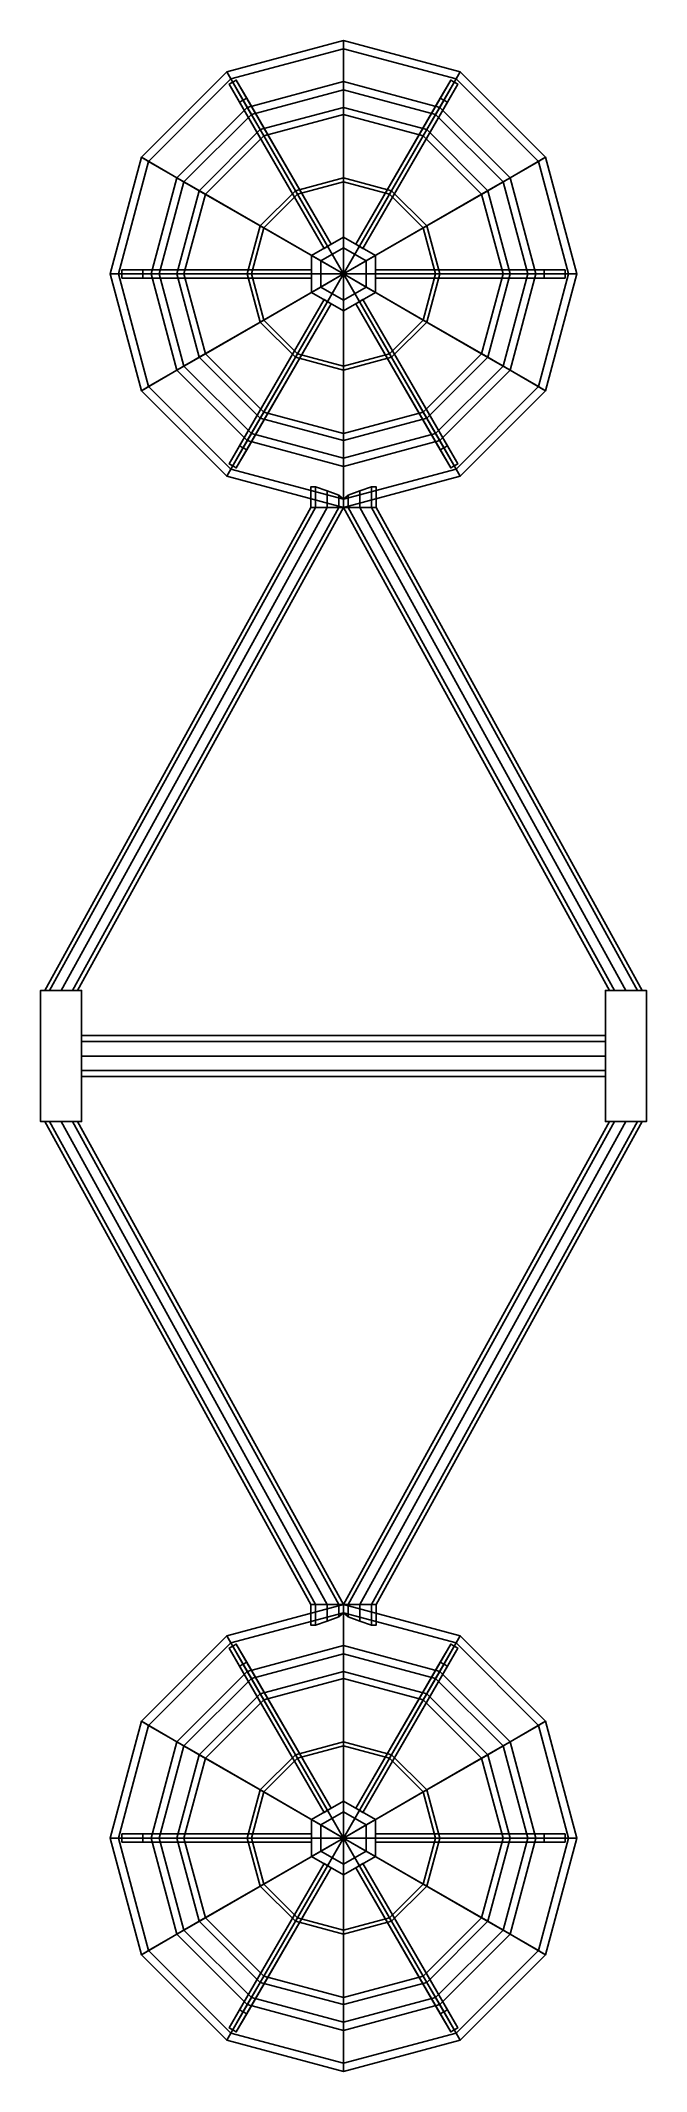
# Model space of a CAD drawing. Extents: x -0.74 to 0.74, y -2.48 to 2.48.
import ezdxf

# ---------------------------------------------------------------- set-up
doc = ezdxf.new("R2010")
doc.units = 0
doc.layers.add('BALANCER', color=5, linetype='CONTINUOUS')

msp = doc.modelspace()

# ---------------------------------------------------------------- linework, layer by layer
at = {"layer": 'BALANCER'}
for points in [[(0, 2.38, -0.16), (-0.235, 2.317, -0.16), (-0.285, 2.4036, 0.49), (0, 2.48, 0.49)], [(0, 2.48, 0.49), (-0.285, 2.4036, 0.49), (-0.275, 2.3863, 0.49), (0, 2.46, 0.49)], [(0.235, 2.317, -0.16), (0, 2.38, -0.16), (0, 2.48, 0.49), (0.285, 2.4036, 0.49)], [(0.285, 2.4036, 0.49), (0, 2.48, 0.49), (0, 2.46, 0.49), (0.275, 2.3863, 0.49)], [(0, 2.46, 0.49), (-0.275, 2.3863, 0.49), (-0.225, 2.2997, -0.16), (0, 2.36, -0.16)], [(0.275, 2.3863, 0.49), (0, 2.46, 0.49), (0, 2.36, -0.16), (0.225, 2.2997, -0.16)], [(-0.235, 2.317, -0.16), (-0.407, 2.145, -0.16), (-0.4936, 2.195, 0.49), (-0.285, 2.4036, 0.49)], [(-0.285, 2.4036, 0.49), (-0.4936, 2.195, 0.49), (-0.4763, 2.185, 0.49), (-0.275, 2.3863, 0.49)], [(-0.275, 2.3863, 0.49), (-0.4763, 2.185, 0.49), (-0.3897, 2.135, -0.16), (-0.225, 2.2997, -0.16)], [(-0.2792, 2.3737, 0.45), (-0.0476, 1.9725, 0.45), (-0.0303, 1.9825, 0.45), (-0.2619, 2.3837, 0.45)], [(-0.0303, 1.9825, 0.45), (-0.0303, 1.9825, 0.12), (-0.2365, 2.3397, 0.12), (-0.2619, 2.3837, 0.45)], [(0.2365, 2.3397, 0.12), (0.0303, 1.9825, 0.12), (0.0303, 1.9825, 0.45), (0.2619, 2.3837, 0.45)], [(0.2619, 2.3837, 0.45), (0.0303, 1.9825, 0.45), (0.0476, 1.9725, 0.45), (0.2792, 2.3737, 0.45)], [(0.4763, 2.185, 0.49), (0.275, 2.3863, 0.49), (0.225, 2.2997, -0.16), (0.3897, 2.135, -0.16)], [(0.407, 2.145, -0.16), (0.235, 2.317, -0.16), (0.285, 2.4036, 0.49), (0.4936, 2.195, 0.49)], [(0.4936, 2.195, 0.49), (0.285, 2.4036, 0.49), (0.275, 2.3863, 0.49), (0.4763, 2.185, 0.49)], [(-0.2539, 2.3297, 0.12), (-0.0476, 1.9725, 0.12), (-0.0476, 1.9725, 0.45), (-0.2792, 2.3737, 0.45)], [(-0.2365, 2.3397, 0.12), (-0.0303, 1.9825, 0.12), (-0.0476, 1.9725, 0.12), (-0.2539, 2.3297, 0.12)], [(-0.2035, 2.2625, -0.34), (-0.235, 2.317, -0.16), (0, 2.38, -0.16), (0, 2.317, -0.34)], [(0, 2.2997, -0.34), (0, 2.36, -0.16), (-0.225, 2.2997, -0.16), (-0.1949, 2.2475, -0.34)], [(0, 2.317, -0.34), (0, 2.38, -0.16), (0.235, 2.317, -0.16), (0.2035, 2.2625, -0.34)], [(0.1949, 2.2475, -0.34), (0.225, 2.2997, -0.16), (0, 2.36, -0.16), (0, 2.2997, -0.34)], [(0.2539, 2.3297, 0.12), (0.0476, 1.9725, 0.12), (0.0303, 1.9825, 0.12), (0.2365, 2.3397, 0.12)], [(0.0476, 1.9725, 0.45), (0.0476, 1.9725, 0.12), (0.2539, 2.3297, 0.12), (0.2792, 2.3737, 0.45)], [(-0.3525, 2.1135, -0.34), (-0.407, 2.145, -0.16), (-0.235, 2.317, -0.16), (-0.2035, 2.2625, -0.34)], [(-0.1949, 2.2475, -0.34), (-0.225, 2.2997, -0.16), (-0.3897, 2.135, -0.16), (-0.3375, 2.1049, -0.34)], [(-0.1175, 2.1135, -0.47), (-0.2035, 2.2625, -0.34), (0, 2.317, -0.34), (0, 2.145, -0.47)], [(0, 2.135, -0.47), (0, 2.2997, -0.34), (-0.1949, 2.2475, -0.34), (-0.1125, 2.1049, -0.47)], [(0, 2.145, -0.47), (0, 2.317, -0.34), (0.2035, 2.2625, -0.34), (0.1175, 2.1135, -0.47)], [(0.1125, 2.1049, -0.47), (0.1949, 2.2475, -0.34), (0, 2.2997, -0.34), (0, 2.135, -0.47)], [(0.3375, 2.1049, -0.34), (0.3897, 2.135, -0.16), (0.225, 2.2997, -0.16), (0.1949, 2.2475, -0.34)], [(0.2035, 2.2625, -0.34), (0.235, 2.317, -0.16), (0.407, 2.145, -0.16), (0.3525, 2.1135, -0.34)], [(-0.2035, 2.0275, -0.47), (-0.3525, 2.1135, -0.34), (-0.2035, 2.2625, -0.34), (-0.1175, 2.1135, -0.47)], [(-0.1125, 2.1049, -0.47), (-0.1949, 2.2475, -0.34), (-0.3375, 2.1049, -0.34), (-0.1949, 2.0225, -0.47)], [(0.1949, 2.0225, -0.47), (0.3375, 2.1049, -0.34), (0.1949, 2.2475, -0.34), (0.1125, 2.1049, -0.47)], [(0.1175, 2.1135, -0.47), (0.2035, 2.2625, -0.34), (0.3525, 2.1135, -0.34), (0.2035, 2.0275, -0.47)], [(-0.407, 2.145, -0.16), (-0.47, 1.91, -0.16), (-0.57, 1.91, 0.49), (-0.4936, 2.195, 0.49)], [(-0.4936, 2.195, 0.49), (-0.57, 1.91, 0.49), (-0.55, 1.91, 0.49), (-0.4763, 2.185, 0.49)], [(-0.4763, 2.185, 0.49), (-0.55, 1.91, 0.49), (-0.45, 1.91, -0.16), (-0.3897, 2.135, -0.16)], [(0.55, 1.91, 0.49), (0.4763, 2.185, 0.49), (0.3897, 2.135, -0.16), (0.45, 1.91, -0.16)], [(0.47, 1.91, -0.16), (0.407, 2.145, -0.16), (0.4936, 2.195, 0.49), (0.57, 1.91, 0.49)], [(0.57, 1.91, 0.49), (0.4936, 2.195, 0.49), (0.4763, 2.185, 0.49), (0.55, 1.91, 0.49)], [(-0.407, 1.91, -0.34), (-0.47, 1.91, -0.16), (-0.407, 2.145, -0.16), (-0.3525, 2.1135, -0.34)], [(-0.3375, 2.1049, -0.34), (-0.3897, 2.135, -0.16), (-0.45, 1.91, -0.16), (-0.3897, 1.91, -0.34)], [(0, 1.91, -0.51), (-0.1175, 2.1135, -0.47), (0, 2.145, -0.47), (0, 1.91, -0.51)], [(0, 1.91, -0.49), (0, 2.135, -0.47), (-0.1125, 2.1049, -0.47), (0, 1.91, -0.49)], [(0, 1.91, -0.51), (0, 2.145, -0.47), (0.1175, 2.1135, -0.47), (0, 1.91, -0.51)], [(0, 1.91, -0.49), (0.1125, 2.1049, -0.47), (0, 2.135, -0.47), (0, 1.91, -0.49)], [(0.3897, 1.91, -0.34), (0.45, 1.91, -0.16), (0.3897, 2.135, -0.16), (0.3375, 2.1049, -0.34)], [(0.3525, 2.1135, -0.34), (0.407, 2.145, -0.16), (0.47, 1.91, -0.16), (0.407, 1.91, -0.34)], [(-0.235, 1.91, -0.47), (-0.407, 1.91, -0.34), (-0.3525, 2.1135, -0.34), (-0.2035, 2.0275, -0.47)], [(-0.1949, 2.0225, -0.47), (-0.3375, 2.1049, -0.34), (-0.3897, 1.91, -0.34), (-0.225, 1.91, -0.47)], [(0, 1.91, -0.51), (-0.2035, 2.0275, -0.47), (-0.1175, 2.1135, -0.47), (0, 1.91, -0.51)], [(0, 1.91, -0.49), (-0.1125, 2.1049, -0.47), (-0.1949, 2.0225, -0.47), (0, 1.91, -0.49)], [(0, 1.91, -0.51), (0.1175, 2.1135, -0.47), (0.2035, 2.0275, -0.47), (0, 1.91, -0.51)], [(0, 1.91, -0.49), (0.1949, 2.0225, -0.47), (0.1125, 2.1049, -0.47), (0, 1.91, -0.49)], [(0.225, 1.91, -0.47), (0.3897, 1.91, -0.34), (0.3375, 2.1049, -0.34), (0.1949, 2.0225, -0.47)], [(0.2035, 2.0275, -0.47), (0.3525, 2.1135, -0.34), (0.407, 1.91, -0.34), (0.235, 1.91, -0.47)], [(0, 1.91, -0.51), (-0.235, 1.91, -0.47), (-0.2035, 2.0275, -0.47), (0, 1.91, -0.51)], [(0, 1.91, -0.49), (-0.1949, 2.0225, -0.47), (-0.225, 1.91, -0.47), (0, 1.91, -0.49)], [(-0.0779, 1.955, 0.45), (0, 2, 0.45), (0, 2, -0.482), (-0.0779, 1.955, -0.482)], [(0, 1.9736, 0.5136), (0, 2, 0.45), (-0.0779, 1.955, 0.45), (-0.0551, 1.9418, 0.5136)], [(0, 1.91, -0.51), (0.2035, 2.0275, -0.47), (0.235, 1.91, -0.47), (0, 1.91, -0.51)], [(0, 1.91, -0.49), (0.225, 1.91, -0.47), (0.1949, 2.0225, -0.47), (0, 1.91, -0.49)], [(0, 2, 0.45), (0.0779, 1.955, 0.45), (0.0779, 1.955, -0.482), (0, 2, -0.482)], [(0.0551, 1.9418, 0.5136), (0.0779, 1.955, 0.45), (0, 2, 0.45), (0, 1.9736, 0.5136)], [(-0.0779, 1.865, 0.45), (-0.0779, 1.955, 0.45), (-0.0779, 1.955, -0.482), (-0.0779, 1.865, -0.482)], [(-0.0551, 1.9418, 0.5136), (-0.0779, 1.955, 0.45), (-0.0779, 1.865, 0.45), (-0.0551, 1.8782, 0.5136)], [(0, 1.91, 0.54), (0, 1.9736, 0.5136), (-0.0551, 1.9418, 0.5136), (0, 1.91, 0.54)], [(0, 1.91, 0.54), (-0.0551, 1.9418, 0.5136), (-0.0551, 1.8782, 0.5136), (0, 1.91, 0.54)], [(0, 1.91, 0.54), (0.0551, 1.9418, 0.5136), (0, 1.9736, 0.5136), (0, 1.91, 0.54)], [(0, 1.91, 0.54), (0.0551, 1.8782, 0.5136), (0.0551, 1.9418, 0.5136), (0, 1.91, 0.54)], [(0.0551, 1.8782, 0.5136), (0.0779, 1.865, 0.45), (0.0779, 1.955, 0.45), (0.0551, 1.9418, 0.5136)], [(0.0779, 1.955, 0.45), (0.0779, 1.865, 0.45), (0.0779, 1.865, -0.482), (0.0779, 1.955, -0.482)], [(-0.47, 1.91, -0.16), (-0.407, 1.675, -0.16), (-0.4936, 1.625, 0.49), (-0.57, 1.91, 0.49)], [(-0.57, 1.91, 0.49), (-0.4936, 1.625, 0.49), (-0.4763, 1.635, 0.49), (-0.55, 1.91, 0.49)], [(-0.55, 1.91, 0.49), (-0.4763, 1.635, 0.49), (-0.3897, 1.685, -0.16), (-0.45, 1.91, -0.16)], [(-0.0779, 1.92, 0.45), (-0.0779, 1.92, 0.12), (-0.4904, 1.92, 0.12), (-0.5412, 1.92, 0.45)], [(-0.5412, 1.9, 0.45), (-0.0779, 1.9, 0.45), (-0.0779, 1.92, 0.45), (-0.5412, 1.92, 0.45)], [(-0.4904, 1.9, 0.12), (-0.0779, 1.9, 0.12), (-0.0779, 1.9, 0.45), (-0.5412, 1.9, 0.45)], [(-0.4904, 1.92, 0.12), (-0.0779, 1.92, 0.12), (-0.0779, 1.9, 0.12), (-0.4904, 1.9, 0.12)], [(-0.3525, 1.7065, -0.34), (-0.407, 1.675, -0.16), (-0.47, 1.91, -0.16), (-0.407, 1.91, -0.34)], [(-0.3897, 1.91, -0.34), (-0.45, 1.91, -0.16), (-0.3897, 1.685, -0.16), (-0.3375, 1.7151, -0.34)], [(-0.2035, 1.7925, -0.47), (-0.3525, 1.7065, -0.34), (-0.407, 1.91, -0.34), (-0.235, 1.91, -0.47)], [(-0.225, 1.91, -0.47), (-0.3897, 1.91, -0.34), (-0.3375, 1.7151, -0.34), (-0.1949, 1.7975, -0.47)], [(0, 1.91, -0.51), (-0.2035, 1.7925, -0.47), (-0.235, 1.91, -0.47), (0, 1.91, -0.51)], [(0, 1.91, -0.49), (-0.225, 1.91, -0.47), (-0.1949, 1.7975, -0.47), (0, 1.91, -0.49)], [(0, 1.91, -0.51), (-0.1175, 1.7065, -0.47), (-0.2035, 1.7925, -0.47), (0, 1.91, -0.51)], [(0, 1.91, -0.49), (-0.1949, 1.7975, -0.47), (-0.1125, 1.7151, -0.47), (0, 1.91, -0.49)], [(0, 1.91, -0.51), (0, 1.675, -0.47), (-0.1175, 1.7065, -0.47), (0, 1.91, -0.51)], [(0, 1.91, -0.49), (-0.1125, 1.7151, -0.47), (0, 1.685, -0.47), (0, 1.91, -0.49)], [(0, 1.91, 0.54), (-0.0551, 1.8782, 0.5136), (0, 1.8464, 0.5136), (0, 1.91, 0.54)], [(0, 1.91, 0.54), (0, 1.8464, 0.5136), (0.0551, 1.8782, 0.5136), (0, 1.91, 0.54)], [(0, 1.91, -0.49), (0, 1.685, -0.47), (0.1125, 1.7151, -0.47), (0, 1.91, -0.49)], [(0, 1.91, -0.49), (0.1125, 1.7151, -0.47), (0.1949, 1.7975, -0.47), (0, 1.91, -0.49)], [(0, 1.91, -0.49), (0.1949, 1.7975, -0.47), (0.225, 1.91, -0.47), (0, 1.91, -0.49)], [(0, 1.91, -0.51), (0.235, 1.91, -0.47), (0.2035, 1.7925, -0.47), (0, 1.91, -0.51)], [(0, 1.91, -0.51), (0.2035, 1.7925, -0.47), (0.1175, 1.7065, -0.47), (0, 1.91, -0.51)], [(0, 1.91, -0.51), (0.1175, 1.7065, -0.47), (0, 1.675, -0.47), (0, 1.91, -0.51)], [(0.4904, 1.9, 0.12), (0.0779, 1.9, 0.12), (0.0779, 1.92, 0.12), (0.4904, 1.92, 0.12)], [(0.4904, 1.92, 0.12), (0.0779, 1.92, 0.12), (0.0779, 1.92, 0.45), (0.5412, 1.92, 0.45)], [(0.5412, 1.92, 0.45), (0.0779, 1.92, 0.45), (0.0779, 1.9, 0.45), (0.5412, 1.9, 0.45)], [(0.0779, 1.9, 0.45), (0.0779, 1.9, 0.12), (0.4904, 1.9, 0.12), (0.5412, 1.9, 0.45)], [(0.1949, 1.7975, -0.47), (0.3375, 1.7151, -0.34), (0.3897, 1.91, -0.34), (0.225, 1.91, -0.47)], [(0.235, 1.91, -0.47), (0.407, 1.91, -0.34), (0.3525, 1.7065, -0.34), (0.2035, 1.7925, -0.47)], [(0.3375, 1.7151, -0.34), (0.3897, 1.685, -0.16), (0.45, 1.91, -0.16), (0.3897, 1.91, -0.34)], [(0.407, 1.91, -0.34), (0.47, 1.91, -0.16), (0.407, 1.675, -0.16), (0.3525, 1.7065, -0.34)], [(0.4763, 1.635, 0.49), (0.55, 1.91, 0.49), (0.45, 1.91, -0.16), (0.3897, 1.685, -0.16)], [(0.407, 1.675, -0.16), (0.47, 1.91, -0.16), (0.57, 1.91, 0.49), (0.4936, 1.625, 0.49)], [(0.4936, 1.625, 0.49), (0.57, 1.91, 0.49), (0.55, 1.91, 0.49), (0.4763, 1.635, 0.49)], [(-0.0476, 1.8475, 0.45), (-0.0476, 1.8475, 0.12), (-0.2539, 1.4903, 0.12), (-0.2792, 1.4463, 0.45)], [(-0.2619, 1.4363, 0.45), (-0.0303, 1.8375, 0.45), (-0.0476, 1.8475, 0.45), (-0.2792, 1.4463, 0.45)], [(-0.2365, 1.4803, 0.12), (-0.0303, 1.8375, 0.12), (-0.0303, 1.8375, 0.45), (-0.2619, 1.4363, 0.45)], [(-0.2539, 1.4903, 0.12), (-0.0476, 1.8475, 0.12), (-0.0303, 1.8375, 0.12), (-0.2365, 1.4803, 0.12)], [(-0.0551, 1.8782, 0.5136), (-0.0779, 1.865, 0.45), (0, 1.82, 0.45), (0, 1.8464, 0.5136)], [(0, 1.82, 0.45), (-0.0779, 1.865, 0.45), (-0.0779, 1.865, -0.482), (0, 1.82, -0.482)], [(0, 1.8464, 0.5136), (0, 1.82, 0.45), (0.0779, 1.865, 0.45), (0.0551, 1.8782, 0.5136)], [(0.0779, 1.865, 0.45), (0, 1.82, 0.45), (0, 1.82, -0.482), (0.0779, 1.865, -0.482)], [(0.2365, 1.4803, 0.12), (0.0303, 1.8375, 0.12), (0.0476, 1.8475, 0.12), (0.2539, 1.4903, 0.12)], [(0.2792, 1.4463, 0.45), (0.0476, 1.8475, 0.45), (0.0303, 1.8375, 0.45), (0.2619, 1.4363, 0.45)], [(0.0303, 1.8375, 0.45), (0.0303, 1.8375, 0.12), (0.2365, 1.4803, 0.12), (0.2619, 1.4363, 0.45)], [(0.2539, 1.4903, 0.12), (0.0476, 1.8475, 0.12), (0.0476, 1.8475, 0.45), (0.2792, 1.4463, 0.45)], [(-0.1175, 1.7065, -0.47), (-0.2035, 1.5575, -0.34), (-0.3525, 1.7065, -0.34), (-0.2035, 1.7925, -0.47)], [(-0.1949, 1.7975, -0.47), (-0.3375, 1.7151, -0.34), (-0.1949, 1.5725, -0.34), (-0.1125, 1.7151, -0.47)], [(0.1125, 1.7151, -0.47), (0.1949, 1.5725, -0.34), (0.3375, 1.7151, -0.34), (0.1949, 1.7975, -0.47)], [(0.2035, 1.7925, -0.47), (0.3525, 1.7065, -0.34), (0.2035, 1.5575, -0.34), (0.1175, 1.7065, -0.47)], [(-0.2035, 1.5575, -0.34), (-0.235, 1.503, -0.16), (-0.407, 1.675, -0.16), (-0.3525, 1.7065, -0.34)], [(-0.3375, 1.7151, -0.34), (-0.3897, 1.685, -0.16), (-0.225, 1.5203, -0.16), (-0.1949, 1.5725, -0.34)], [(0, 1.675, -0.47), (0, 1.503, -0.34), (-0.2035, 1.5575, -0.34), (-0.1175, 1.7065, -0.47)], [(-0.1125, 1.7151, -0.47), (-0.1949, 1.5725, -0.34), (0, 1.5203, -0.34), (0, 1.685, -0.47)], [(0, 1.685, -0.47), (0, 1.5203, -0.34), (0.1949, 1.5725, -0.34), (0.1125, 1.7151, -0.47)], [(0.1175, 1.7065, -0.47), (0.2035, 1.5575, -0.34), (0, 1.503, -0.34), (0, 1.675, -0.47)], [(0.1949, 1.5725, -0.34), (0.225, 1.5203, -0.16), (0.3897, 1.685, -0.16), (0.3375, 1.7151, -0.34)], [(0.3525, 1.7065, -0.34), (0.407, 1.675, -0.16), (0.235, 1.503, -0.16), (0.2035, 1.5575, -0.34)], [(-0.407, 1.675, -0.16), (-0.235, 1.503, -0.16), (-0.285, 1.4164, 0.49), (-0.4936, 1.625, 0.49)], [(-0.4763, 1.635, 0.49), (-0.275, 1.4337, 0.49), (-0.225, 1.5203, -0.16), (-0.3897, 1.685, -0.16)], [(0.275, 1.4337, 0.49), (0.4763, 1.635, 0.49), (0.3897, 1.685, -0.16), (0.225, 1.5203, -0.16)], [(0.235, 1.503, -0.16), (0.407, 1.675, -0.16), (0.4936, 1.625, 0.49), (0.285, 1.4164, 0.49)], [(-0.4936, 1.625, 0.49), (-0.285, 1.4164, 0.49), (-0.275, 1.4337, 0.49), (-0.4763, 1.635, 0.49)], [(0.285, 1.4164, 0.49), (0.4936, 1.625, 0.49), (0.4763, 1.635, 0.49), (0.275, 1.4337, 0.49)], [(0, 1.503, -0.34), (0, 1.44, -0.16), (-0.235, 1.503, -0.16), (-0.2035, 1.5575, -0.34)], [(-0.1949, 1.5725, -0.34), (-0.225, 1.5203, -0.16), (0, 1.46, -0.16), (0, 1.5203, -0.34)], [(0, 1.5203, -0.34), (0, 1.46, -0.16), (0.225, 1.5203, -0.16), (0.1949, 1.5725, -0.34)], [(0.2035, 1.5575, -0.34), (0.235, 1.503, -0.16), (0, 1.44, -0.16), (0, 1.503, -0.34)], [(-0.235, 1.503, -0.16), (0, 1.44, -0.16), (0, 1.34, 0.49), (-0.285, 1.4164, 0.49)], [(-0.275, 1.4337, 0.49), (0, 1.36, 0.49), (0, 1.46, -0.16), (-0.225, 1.5203, -0.16)], [(0, 1.36, 0.49), (0.275, 1.4337, 0.49), (0.225, 1.5203, -0.16), (0, 1.46, -0.16)], [(0, 1.44, -0.16), (0.235, 1.503, -0.16), (0.285, 1.4164, 0.49), (0, 1.34, 0.49)], [(-0.285, 1.4164, 0.49), (0, 1.34, 0.49), (0, 1.36, 0.49), (-0.275, 1.4337, 0.49)], [(-0.0683, 1.34, 0.3317), (-0.08, 1.34, 0.36), (-0.08, 1.39, 0.36), (-0.0683, 1.39, 0.3317)], [(-0.08, 1.34, 0.36), (-0.0683, 1.34, 0.3883), (-0.0683, 1.39, 0.3883), (-0.08, 1.39, 0.36)], [(-0.04, 1.34, 0.32), (-0.0683, 1.34, 0.3317), (-0.0683, 1.39, 0.3317), (-0.04, 1.38, 0.32)], [(-0.0683, 1.34, 0.3883), (-0.04, 1.34, 0.4), (-0.04, 1.38, 0.4), (-0.0683, 1.39, 0.3883)], [(0, 1.34, 0.49), (0.285, 1.4164, 0.49), (0.275, 1.4337, 0.49), (0, 1.36, 0.49)], [(0.04, 1.34, 0.4), (0.0683, 1.34, 0.3883), (0.0683, 1.39, 0.3883), (0.04, 1.38, 0.4)], [(0.0683, 1.34, 0.3317), (0.04, 1.34, 0.32), (0.04, 1.38, 0.32), (0.0683, 1.39, 0.3317)], [(0.0683, 1.34, 0.3883), (0.08, 1.34, 0.36), (0.08, 1.39, 0.36), (0.0683, 1.39, 0.3883)], [(0.08, 1.34, 0.36), (0.0683, 1.34, 0.3317), (0.0683, 1.39, 0.3317), (0.08, 1.39, 0.36)], [(-0.7183, 0.16, 0.3317), (-0.73, 0.16, 0.36), (-0.08, 1.34, 0.36), (-0.0683, 1.34, 0.3317)], [(-0.73, 0.16, 0.36), (-0.7183, 0.16, 0.3883), (-0.0683, 1.34, 0.3883), (-0.08, 1.34, 0.36)], [(-0.69, 0.16, 0.32), (-0.7183, 0.16, 0.3317), (-0.0683, 1.34, 0.3317), (-0.04, 1.34, 0.32)], [(-0.7183, 0.16, 0.3883), (-0.69, 0.16, 0.4), (-0.04, 1.34, 0.4), (-0.0683, 1.34, 0.3883)], [(-0.6617, 0.16, 0.3317), (-0.69, 0.16, 0.32), (-0.04, 1.34, 0.32), (-0.0117, 1.34, 0.3317)], [(-0.69, 0.16, 0.4), (-0.6617, 0.16, 0.3883), (-0.0117, 1.34, 0.3883), (-0.04, 1.34, 0.4)], [(-0.65, 0.16, 0.36), (-0.6617, 0.16, 0.3317), (-0.0117, 1.34, 0.3317), (0, 1.34, 0.36)], [(-0.6617, 0.16, 0.3883), (-0.65, 0.16, 0.36), (0, 1.34, 0.36), (-0.0117, 1.34, 0.3883)], [(-0.0117, 1.34, 0.3317), (-0.04, 1.34, 0.32), (-0.04, 1.38, 0.32), (-0.0117, 1.37, 0.3317)], [(-0.04, 1.34, 0.4), (-0.0117, 1.34, 0.3883), (-0.0117, 1.37, 0.3883), (-0.04, 1.38, 0.4)], [(0, 1.34, 0.36), (-0.0117, 1.34, 0.3317), (-0.0117, 1.37, 0.3317), (0, 1.36, 0.36)], [(-0.0117, 1.34, 0.3883), (0, 1.34, 0.36), (0, 1.36, 0.36), (-0.0117, 1.37, 0.3883)], [(0, 1.34, 0.36), (0.0117, 1.34, 0.3883), (0.0117, 1.37, 0.3883), (0, 1.36, 0.36)], [(0.0117, 1.34, 0.3317), (0, 1.34, 0.36), (0, 1.36, 0.36), (0.0117, 1.37, 0.3317)], [(0.65, 0.16, 0.36), (0.6617, 0.16, 0.3883), (0.0117, 1.34, 0.3883), (0, 1.34, 0.36)], [(0.6617, 0.16, 0.3317), (0.65, 0.16, 0.36), (0, 1.34, 0.36), (0.0117, 1.34, 0.3317)], [(0.0117, 1.34, 0.3883), (0.04, 1.34, 0.4), (0.04, 1.38, 0.4), (0.0117, 1.37, 0.3883)], [(0.04, 1.34, 0.32), (0.0117, 1.34, 0.3317), (0.0117, 1.37, 0.3317), (0.04, 1.38, 0.32)], [(0.6617, 0.16, 0.3883), (0.69, 0.16, 0.4), (0.04, 1.34, 0.4), (0.0117, 1.34, 0.3883)], [(0.69, 0.16, 0.32), (0.6617, 0.16, 0.3317), (0.0117, 1.34, 0.3317), (0.04, 1.34, 0.32)], [(0.69, 0.16, 0.4), (0.7183, 0.16, 0.3883), (0.0683, 1.34, 0.3883), (0.04, 1.34, 0.4)], [(0.7183, 0.16, 0.3317), (0.69, 0.16, 0.32), (0.04, 1.34, 0.32), (0.0683, 1.34, 0.3317)], [(0.7183, 0.16, 0.3883), (0.73, 0.16, 0.36), (0.08, 1.34, 0.36), (0.0683, 1.34, 0.3883)], [(0.73, 0.16, 0.36), (0.7183, 0.16, 0.3317), (0.0683, 1.34, 0.3317), (0.08, 1.34, 0.36)], [(-0.74, 0.16, 0.43), (-0.74, 0.16, -0.12), (-0.74, -0.16, -0.12), (-0.74, -0.16, 0.43)], [(-0.64, 0.16, 0.43), (-0.64, 0.16, -0.12), (-0.74, 0.16, -0.12), (-0.74, 0.16, 0.43)], [(-0.74, -0.16, -0.12), (-0.74, 0.16, -0.12), (-0.64, 0.16, -0.12), (-0.64, -0.16, -0.12)], [(-0.64, -0.16, 0.43), (-0.64, 0.16, 0.43), (-0.74, 0.16, 0.43), (-0.74, -0.16, 0.43)], [(-0.64, -0.16, -0.12), (-0.64, 0.16, -0.12), (-0.64, 0.16, 0.43), (-0.64, -0.16, 0.43)], [(0.74, 0.16, 0.43), (0.74, 0.16, -0.12), (0.64, 0.16, -0.12), (0.64, 0.16, 0.43)], [(0.64, 0.16, 0.43), (0.64, 0.16, -0.12), (0.64, -0.16, -0.12), (0.64, -0.16, 0.43)], [(0.64, -0.16, -0.12), (0.64, 0.16, -0.12), (0.74, 0.16, -0.12), (0.74, -0.16, -0.12)], [(0.74, -0.16, 0.43), (0.74, 0.16, 0.43), (0.64, 0.16, 0.43), (0.64, -0.16, 0.43)], [(0.74, -0.16, -0.12), (0.74, 0.16, -0.12), (0.74, 0.16, 0.43), (0.74, -0.16, 0.43)], [(-0.64, 0.05), (-0.64, 0.0354, 0.0354), (0.64, 0.0354, 0.0354), (0.64, 0.05)], [(-0.64, 0.0354, -0.0354), (-0.64, 0.05), (0.64, 0.05), (0.64, 0.0354, -0.0354)], [(-0.64, 0.0354, 0.0354), (-0.64, 0, 0.05), (0.64, 0, 0.05), (0.64, 0.0354, 0.0354)], [(-0.64, 0, -0.05), (-0.64, 0.0354, -0.0354), (0.64, 0.0354, -0.0354), (0.64, 0, -0.05)], [(-0.64, 0, 0.05), (-0.64, -0.0354, 0.0354), (0.64, -0.0354, 0.0354), (0.64, 0, 0.05)], [(-0.64, -0.0354, -0.0354), (-0.64, 0, -0.05), (0.64, 0, -0.05), (0.64, -0.0354, -0.0354)], [(-0.64, -0.0354, 0.0354), (-0.64, -0.05), (0.64, -0.05), (0.64, -0.0354, 0.0354)], [(-0.64, -0.05), (-0.64, -0.0354, -0.0354), (0.64, -0.0354, -0.0354), (0.64, -0.05)], [(-0.74, -0.16, 0.43), (-0.74, -0.16, -0.12), (-0.64, -0.16, -0.12), (-0.64, -0.16, 0.43)], [(-0.73, -0.16, 0.36), (-0.7183, -0.16, 0.3317), (-0.0683, -1.34, 0.3317), (-0.08, -1.34, 0.36)], [(-0.7183, -0.16, 0.3883), (-0.73, -0.16, 0.36), (-0.08, -1.34, 0.36), (-0.0683, -1.34, 0.3883)], [(-0.7183, -0.16, 0.3317), (-0.69, -0.16, 0.32), (-0.04, -1.34, 0.32), (-0.0683, -1.34, 0.3317)], [(-0.69, -0.16, 0.4), (-0.7183, -0.16, 0.3883), (-0.0683, -1.34, 0.3883), (-0.04, -1.34, 0.4)], [(-0.69, -0.16, 0.32), (-0.6617, -0.16, 0.3317), (-0.0117, -1.34, 0.3317), (-0.04, -1.34, 0.32)], [(-0.6617, -0.16, 0.3883), (-0.69, -0.16, 0.4), (-0.04, -1.34, 0.4), (-0.0117, -1.34, 0.3883)], [(-0.6617, -0.16, 0.3317), (-0.65, -0.16, 0.36), (0, -1.34, 0.36), (-0.0117, -1.34, 0.3317)], [(-0.65, -0.16, 0.36), (-0.6617, -0.16, 0.3883), (-0.0117, -1.34, 0.3883), (0, -1.34, 0.36)], [(0.6617, -0.16, 0.3883), (0.65, -0.16, 0.36), (0, -1.34, 0.36), (0.0117, -1.34, 0.3883)], [(0.65, -0.16, 0.36), (0.6617, -0.16, 0.3317), (0.0117, -1.34, 0.3317), (0, -1.34, 0.36)], [(0.69, -0.16, 0.4), (0.6617, -0.16, 0.3883), (0.0117, -1.34, 0.3883), (0.04, -1.34, 0.4)], [(0.6617, -0.16, 0.3317), (0.69, -0.16, 0.32), (0.04, -1.34, 0.32), (0.0117, -1.34, 0.3317)], [(0.7183, -0.16, 0.3883), (0.69, -0.16, 0.4), (0.04, -1.34, 0.4), (0.0683, -1.34, 0.3883)], [(0.69, -0.16, 0.32), (0.7183, -0.16, 0.3317), (0.0683, -1.34, 0.3317), (0.04, -1.34, 0.32)], [(0.73, -0.16, 0.36), (0.7183, -0.16, 0.3883), (0.0683, -1.34, 0.3883), (0.08, -1.34, 0.36)], [(0.7183, -0.16, 0.3317), (0.73, -0.16, 0.36), (0.08, -1.34, 0.36), (0.0683, -1.34, 0.3317)], [(0.64, -0.16, 0.43), (0.64, -0.16, -0.12), (0.74, -0.16, -0.12), (0.74, -0.16, 0.43)], [(0, -1.44, -0.16), (-0.235, -1.503, -0.16), (-0.285, -1.4164, 0.49), (0, -1.34, 0.49)], [(0, -1.34, 0.49), (-0.285, -1.4164, 0.49), (-0.275, -1.4337, 0.49), (0, -1.36, 0.49)], [(0, -1.36, 0.49), (-0.275, -1.4337, 0.49), (-0.225, -1.5203, -0.16), (0, -1.46, -0.16)], [(-0.08, -1.34, 0.36), (-0.0683, -1.34, 0.3317), (-0.0683, -1.39, 0.3317), (-0.08, -1.39, 0.36)], [(-0.0683, -1.34, 0.3883), (-0.08, -1.34, 0.36), (-0.08, -1.39, 0.36), (-0.0683, -1.39, 0.3883)], [(-0.0683, -1.34, 0.3317), (-0.04, -1.34, 0.32), (-0.04, -1.38, 0.32), (-0.0683, -1.39, 0.3317)], [(-0.04, -1.34, 0.4), (-0.0683, -1.34, 0.3883), (-0.0683, -1.39, 0.3883), (-0.04, -1.38, 0.4)], [(-0.04, -1.34, 0.32), (-0.0117, -1.34, 0.3317), (-0.0117, -1.37, 0.3317), (-0.04, -1.38, 0.32)], [(-0.0117, -1.34, 0.3883), (-0.04, -1.34, 0.4), (-0.04, -1.38, 0.4), (-0.0117, -1.37, 0.3883)], [(-0.0117, -1.34, 0.3317), (0, -1.34, 0.36), (0, -1.36, 0.36), (-0.0117, -1.37, 0.3317)], [(0, -1.34, 0.36), (-0.0117, -1.34, 0.3883), (-0.0117, -1.37, 0.3883), (0, -1.36, 0.36)], [(0.235, -1.503, -0.16), (0, -1.44, -0.16), (0, -1.34, 0.49), (0.285, -1.4164, 0.49)], [(0.0117, -1.34, 0.3883), (0, -1.34, 0.36), (0, -1.36, 0.36), (0.0117, -1.37, 0.3883)], [(0, -1.34, 0.36), (0.0117, -1.34, 0.3317), (0.0117, -1.37, 0.3317), (0, -1.36, 0.36)], [(0.285, -1.4164, 0.49), (0, -1.34, 0.49), (0, -1.36, 0.49), (0.275, -1.4337, 0.49)], [(0.275, -1.4337, 0.49), (0, -1.36, 0.49), (0, -1.46, -0.16), (0.225, -1.5203, -0.16)], [(0.04, -1.34, 0.4), (0.0117, -1.34, 0.3883), (0.0117, -1.37, 0.3883), (0.04, -1.38, 0.4)], [(0.0117, -1.34, 0.3317), (0.04, -1.34, 0.32), (0.04, -1.38, 0.32), (0.0117, -1.37, 0.3317)], [(0.0683, -1.34, 0.3883), (0.04, -1.34, 0.4), (0.04, -1.38, 0.4), (0.0683, -1.39, 0.3883)], [(0.04, -1.34, 0.32), (0.0683, -1.34, 0.3317), (0.0683, -1.39, 0.3317), (0.04, -1.38, 0.32)], [(0.08, -1.34, 0.36), (0.0683, -1.34, 0.3883), (0.0683, -1.39, 0.3883), (0.08, -1.39, 0.36)], [(0.0683, -1.34, 0.3317), (0.08, -1.34, 0.36), (0.08, -1.39, 0.36), (0.0683, -1.39, 0.3317)], [(-0.285, -1.4164, 0.49), (-0.4936, -1.625, 0.49), (-0.4763, -1.635, 0.49), (-0.275, -1.4337, 0.49)], [(-0.235, -1.503, -0.16), (-0.407, -1.675, -0.16), (-0.4936, -1.625, 0.49), (-0.285, -1.4164, 0.49)], [(-0.275, -1.4337, 0.49), (-0.4763, -1.635, 0.49), (-0.3897, -1.685, -0.16), (-0.225, -1.5203, -0.16)], [(-0.2792, -1.4463, 0.45), (-0.0476, -1.8475, 0.45), (-0.0303, -1.8375, 0.45), (-0.2619, -1.4363, 0.45)], [(-0.0303, -1.8375, 0.45), (-0.0303, -1.8375, 0.12), (-0.2365, -1.4803, 0.12), (-0.2619, -1.4363, 0.45)], [(0.2619, -1.4363, 0.45), (0.0303, -1.8375, 0.45), (0.0476, -1.8475, 0.45), (0.2792, -1.4463, 0.45)], [(0.2365, -1.4803, 0.12), (0.0303, -1.8375, 0.12), (0.0303, -1.8375, 0.45), (0.2619, -1.4363, 0.45)], [(0.4763, -1.635, 0.49), (0.275, -1.4337, 0.49), (0.225, -1.5203, -0.16), (0.3897, -1.685, -0.16)], [(0.407, -1.675, -0.16), (0.235, -1.503, -0.16), (0.285, -1.4164, 0.49), (0.4936, -1.625, 0.49)], [(0.4936, -1.625, 0.49), (0.285, -1.4164, 0.49), (0.275, -1.4337, 0.49), (0.4763, -1.635, 0.49)], [(-0.2539, -1.4903, 0.12), (-0.0476, -1.8475, 0.12), (-0.0476, -1.8475, 0.45), (-0.2792, -1.4463, 0.45)], [(-0.2365, -1.4803, 0.12), (-0.0303, -1.8375, 0.12), (-0.0476, -1.8475, 0.12), (-0.2539, -1.4903, 0.12)], [(-0.2035, -1.5575, -0.34), (-0.235, -1.503, -0.16), (0, -1.44, -0.16), (0, -1.503, -0.34)], [(0, -1.5203, -0.34), (0, -1.46, -0.16), (-0.225, -1.5203, -0.16), (-0.1949, -1.5725, -0.34)], [(0, -1.503, -0.34), (0, -1.44, -0.16), (0.235, -1.503, -0.16), (0.2035, -1.5575, -0.34)], [(0.1949, -1.5725, -0.34), (0.225, -1.5203, -0.16), (0, -1.46, -0.16), (0, -1.5203, -0.34)], [(0.2539, -1.4903, 0.12), (0.0476, -1.8475, 0.12), (0.0303, -1.8375, 0.12), (0.2365, -1.4803, 0.12)], [(0.0476, -1.8475, 0.45), (0.0476, -1.8475, 0.12), (0.2539, -1.4903, 0.12), (0.2792, -1.4463, 0.45)], [(-0.3525, -1.7065, -0.34), (-0.407, -1.675, -0.16), (-0.235, -1.503, -0.16), (-0.2035, -1.5575, -0.34)], [(-0.1949, -1.5725, -0.34), (-0.225, -1.5203, -0.16), (-0.3897, -1.685, -0.16), (-0.3375, -1.7151, -0.34)], [(-0.1175, -1.7065, -0.47), (-0.2035, -1.5575, -0.34), (0, -1.503, -0.34), (0, -1.675, -0.47)], [(0, -1.685, -0.47), (0, -1.5203, -0.34), (-0.1949, -1.5725, -0.34), (-0.1125, -1.7151, -0.47)], [(0, -1.675, -0.47), (0, -1.503, -0.34), (0.2035, -1.5575, -0.34), (0.1175, -1.7065, -0.47)], [(0.1125, -1.7151, -0.47), (0.1949, -1.5725, -0.34), (0, -1.5203, -0.34), (0, -1.685, -0.47)], [(0.3375, -1.7151, -0.34), (0.3897, -1.685, -0.16), (0.225, -1.5203, -0.16), (0.1949, -1.5725, -0.34)], [(0.2035, -1.5575, -0.34), (0.235, -1.503, -0.16), (0.407, -1.675, -0.16), (0.3525, -1.7065, -0.34)], [(-0.2035, -1.7925, -0.47), (-0.3525, -1.7065, -0.34), (-0.2035, -1.5575, -0.34), (-0.1175, -1.7065, -0.47)], [(-0.1125, -1.7151, -0.47), (-0.1949, -1.5725, -0.34), (-0.3375, -1.7151, -0.34), (-0.1949, -1.7975, -0.47)], [(0.1949, -1.7975, -0.47), (0.3375, -1.7151, -0.34), (0.1949, -1.5725, -0.34), (0.1125, -1.7151, -0.47)], [(0.1175, -1.7065, -0.47), (0.2035, -1.5575, -0.34), (0.3525, -1.7065, -0.34), (0.2035, -1.7925, -0.47)], [(-0.407, -1.675, -0.16), (-0.47, -1.91, -0.16), (-0.57, -1.91, 0.49), (-0.4936, -1.625, 0.49)], [(-0.4936, -1.625, 0.49), (-0.57, -1.91, 0.49), (-0.55, -1.91, 0.49), (-0.4763, -1.635, 0.49)], [(-0.4763, -1.635, 0.49), (-0.55, -1.91, 0.49), (-0.45, -1.91, -0.16), (-0.3897, -1.685, -0.16)], [(0.55, -1.91, 0.49), (0.4763, -1.635, 0.49), (0.3897, -1.685, -0.16), (0.45, -1.91, -0.16)], [(0.47, -1.91, -0.16), (0.407, -1.675, -0.16), (0.4936, -1.625, 0.49), (0.57, -1.91, 0.49)], [(0.57, -1.91, 0.49), (0.4936, -1.625, 0.49), (0.4763, -1.635, 0.49), (0.55, -1.91, 0.49)], [(-0.407, -1.91, -0.34), (-0.47, -1.91, -0.16), (-0.407, -1.675, -0.16), (-0.3525, -1.7065, -0.34)], [(-0.3375, -1.7151, -0.34), (-0.3897, -1.685, -0.16), (-0.45, -1.91, -0.16), (-0.3897, -1.91, -0.34)], [(0, -1.91, -0.51), (-0.1175, -1.7065, -0.47), (0, -1.675, -0.47), (0, -1.91, -0.51)], [(0, -1.91, -0.49), (0, -1.685, -0.47), (-0.1125, -1.7151, -0.47), (0, -1.91, -0.49)], [(0, -1.91, -0.51), (0, -1.675, -0.47), (0.1175, -1.7065, -0.47), (0, -1.91, -0.51)], [(0, -1.91, -0.49), (0.1125, -1.7151, -0.47), (0, -1.685, -0.47), (0, -1.91, -0.49)], [(0.3897, -1.91, -0.34), (0.45, -1.91, -0.16), (0.3897, -1.685, -0.16), (0.3375, -1.7151, -0.34)], [(0.3525, -1.7065, -0.34), (0.407, -1.675, -0.16), (0.47, -1.91, -0.16), (0.407, -1.91, -0.34)], [(-0.235, -1.91, -0.47), (-0.407, -1.91, -0.34), (-0.3525, -1.7065, -0.34), (-0.2035, -1.7925, -0.47)], [(-0.1949, -1.7975, -0.47), (-0.3375, -1.7151, -0.34), (-0.3897, -1.91, -0.34), (-0.225, -1.91, -0.47)], [(0, -1.91, -0.51), (-0.2035, -1.7925, -0.47), (-0.1175, -1.7065, -0.47), (0, -1.91, -0.51)], [(0, -1.91, -0.49), (-0.1125, -1.7151, -0.47), (-0.1949, -1.7975, -0.47), (0, -1.91, -0.49)], [(0, -1.91, -0.51), (0.1175, -1.7065, -0.47), (0.2035, -1.7925, -0.47), (0, -1.91, -0.51)], [(0, -1.91, -0.49), (0.1949, -1.7975, -0.47), (0.1125, -1.7151, -0.47), (0, -1.91, -0.49)], [(0.225, -1.91, -0.47), (0.3897, -1.91, -0.34), (0.3375, -1.7151, -0.34), (0.1949, -1.7975, -0.47)], [(0.2035, -1.7925, -0.47), (0.3525, -1.7065, -0.34), (0.407, -1.91, -0.34), (0.235, -1.91, -0.47)], [(0, -1.91, -0.51), (-0.235, -1.91, -0.47), (-0.2035, -1.7925, -0.47), (0, -1.91, -0.51)], [(0, -1.91, -0.49), (-0.1949, -1.7975, -0.47), (-0.225, -1.91, -0.47), (0, -1.91, -0.49)], [(-0.0779, -1.865, 0.45), (0, -1.82, 0.45), (0, -1.82, -0.482), (-0.0779, -1.865, -0.482)], [(0, -1.8464, 0.5136), (0, -1.82, 0.45), (-0.0779, -1.865, 0.45), (-0.0551, -1.8782, 0.5136)], [(0, -1.91, -0.51), (0.2035, -1.7925, -0.47), (0.235, -1.91, -0.47), (0, -1.91, -0.51)], [(0, -1.91, -0.49), (0.225, -1.91, -0.47), (0.1949, -1.7975, -0.47), (0, -1.91, -0.49)], [(0, -1.82, 0.45), (0.0779, -1.865, 0.45), (0.0779, -1.865, -0.482), (0, -1.82, -0.482)], [(0.0551, -1.8782, 0.5136), (0.0779, -1.865, 0.45), (0, -1.82, 0.45), (0, -1.8464, 0.5136)], [(-0.0779, -1.955, 0.45), (-0.0779, -1.865, 0.45), (-0.0779, -1.865, -0.482), (-0.0779, -1.955, -0.482)], [(-0.0551, -1.8782, 0.5136), (-0.0779, -1.865, 0.45), (-0.0779, -1.955, 0.45), (-0.0551, -1.9418, 0.5136)], [(0, -1.91, 0.54), (0, -1.8464, 0.5136), (-0.0551, -1.8782, 0.5136), (0, -1.91, 0.54)], [(0, -1.91, 0.54), (-0.0551, -1.8782, 0.5136), (-0.0551, -1.9418, 0.5136), (0, -1.91, 0.54)], [(0, -1.91, 0.54), (0.0551, -1.8782, 0.5136), (0, -1.8464, 0.5136), (0, -1.91, 0.54)], [(0, -1.91, 0.54), (0.0551, -1.9418, 0.5136), (0.0551, -1.8782, 0.5136), (0, -1.91, 0.54)], [(0.0551, -1.9418, 0.5136), (0.0779, -1.955, 0.45), (0.0779, -1.865, 0.45), (0.0551, -1.8782, 0.5136)], [(0.0779, -1.865, 0.45), (0.0779, -1.955, 0.45), (0.0779, -1.955, -0.482), (0.0779, -1.865, -0.482)], [(-0.47, -1.91, -0.16), (-0.407, -2.145, -0.16), (-0.4936, -2.195, 0.49), (-0.57, -1.91, 0.49)], [(-0.57, -1.91, 0.49), (-0.4936, -2.195, 0.49), (-0.4763, -2.185, 0.49), (-0.55, -1.91, 0.49)], [(-0.55, -1.91, 0.49), (-0.4763, -2.185, 0.49), (-0.3897, -2.135, -0.16), (-0.45, -1.91, -0.16)], [(-0.0779, -1.9, 0.45), (-0.0779, -1.9, 0.12), (-0.4904, -1.9, 0.12), (-0.5412, -1.9, 0.45)], [(-0.5412, -1.92, 0.45), (-0.0779, -1.92, 0.45), (-0.0779, -1.9, 0.45), (-0.5412, -1.9, 0.45)], [(-0.4904, -1.92, 0.12), (-0.0779, -1.92, 0.12), (-0.0779, -1.92, 0.45), (-0.5412, -1.92, 0.45)], [(-0.4904, -1.9, 0.12), (-0.0779, -1.9, 0.12), (-0.0779, -1.92, 0.12), (-0.4904, -1.92, 0.12)], [(-0.3525, -2.1135, -0.34), (-0.407, -2.145, -0.16), (-0.47, -1.91, -0.16), (-0.407, -1.91, -0.34)], [(-0.3897, -1.91, -0.34), (-0.45, -1.91, -0.16), (-0.3897, -2.135, -0.16), (-0.3375, -2.1049, -0.34)], [(-0.2035, -2.0275, -0.47), (-0.3525, -2.1135, -0.34), (-0.407, -1.91, -0.34), (-0.235, -1.91, -0.47)], [(-0.225, -1.91, -0.47), (-0.3897, -1.91, -0.34), (-0.3375, -2.1049, -0.34), (-0.1949, -2.0225, -0.47)], [(0, -1.91, -0.51), (-0.2035, -2.0275, -0.47), (-0.235, -1.91, -0.47), (0, -1.91, -0.51)], [(0, -1.91, -0.49), (-0.225, -1.91, -0.47), (-0.1949, -2.0225, -0.47), (0, -1.91, -0.49)], [(0, -1.91, -0.51), (-0.1175, -2.1135, -0.47), (-0.2035, -2.0275, -0.47), (0, -1.91, -0.51)], [(0, -1.91, -0.49), (-0.1949, -2.0225, -0.47), (-0.1125, -2.1049, -0.47), (0, -1.91, -0.49)], [(0, -1.91, -0.51), (0, -2.145, -0.47), (-0.1175, -2.1135, -0.47), (0, -1.91, -0.51)], [(0, -1.91, -0.49), (-0.1125, -2.1049, -0.47), (0, -2.135, -0.47), (0, -1.91, -0.49)], [(0, -1.91, 0.54), (-0.0551, -1.9418, 0.5136), (0, -1.9736, 0.5136), (0, -1.91, 0.54)], [(0, -1.91, -0.51), (0.1175, -2.1135, -0.47), (0, -2.145, -0.47), (0, -1.91, -0.51)], [(0, -1.91, -0.51), (0.2035, -2.0275, -0.47), (0.1175, -2.1135, -0.47), (0, -1.91, -0.51)], [(0, -1.91, -0.51), (0.235, -1.91, -0.47), (0.2035, -2.0275, -0.47), (0, -1.91, -0.51)], [(0, -1.91, -0.49), (0.1949, -2.0225, -0.47), (0.225, -1.91, -0.47), (0, -1.91, -0.49)], [(0, -1.91, -0.49), (0.1125, -2.1049, -0.47), (0.1949, -2.0225, -0.47), (0, -1.91, -0.49)], [(0, -1.91, -0.49), (0, -2.135, -0.47), (0.1125, -2.1049, -0.47), (0, -1.91, -0.49)], [(0, -1.91, 0.54), (0, -1.9736, 0.5136), (0.0551, -1.9418, 0.5136), (0, -1.91, 0.54)], [(0.4904, -1.9, 0.12), (0.0779, -1.9, 0.12), (0.0779, -1.9, 0.45), (0.5412, -1.9, 0.45)], [(0.4904, -1.92, 0.12), (0.0779, -1.92, 0.12), (0.0779, -1.9, 0.12), (0.4904, -1.9, 0.12)], [(0.5412, -1.9, 0.45), (0.0779, -1.9, 0.45), (0.0779, -1.92, 0.45), (0.5412, -1.92, 0.45)], [(0.0779, -1.92, 0.45), (0.0779, -1.92, 0.12), (0.4904, -1.92, 0.12), (0.5412, -1.92, 0.45)], [(0.1949, -2.0225, -0.47), (0.3375, -2.1049, -0.34), (0.3897, -1.91, -0.34), (0.225, -1.91, -0.47)], [(0.235, -1.91, -0.47), (0.407, -1.91, -0.34), (0.3525, -2.1135, -0.34), (0.2035, -2.0275, -0.47)], [(0.3375, -2.1049, -0.34), (0.3897, -2.135, -0.16), (0.45, -1.91, -0.16), (0.3897, -1.91, -0.34)], [(0.407, -1.91, -0.34), (0.47, -1.91, -0.16), (0.407, -2.145, -0.16), (0.3525, -2.1135, -0.34)], [(0.4763, -2.185, 0.49), (0.55, -1.91, 0.49), (0.45, -1.91, -0.16), (0.3897, -2.135, -0.16)], [(0.407, -2.145, -0.16), (0.47, -1.91, -0.16), (0.57, -1.91, 0.49), (0.4936, -2.195, 0.49)], [(0.4936, -2.195, 0.49), (0.57, -1.91, 0.49), (0.55, -1.91, 0.49), (0.4763, -2.185, 0.49)], [(-0.0476, -1.9725, 0.45), (-0.0476, -1.9725, 0.12), (-0.2539, -2.3297, 0.12), (-0.2792, -2.3737, 0.45)], [(-0.2619, -2.3837, 0.45), (-0.0303, -1.9825, 0.45), (-0.0476, -1.9725, 0.45), (-0.2792, -2.3737, 0.45)], [(-0.2365, -2.3397, 0.12), (-0.0303, -1.9825, 0.12), (-0.0303, -1.9825, 0.45), (-0.2619, -2.3837, 0.45)], [(-0.2539, -2.3297, 0.12), (-0.0476, -1.9725, 0.12), (-0.0303, -1.9825, 0.12), (-0.2365, -2.3397, 0.12)], [(-0.0551, -1.9418, 0.5136), (-0.0779, -1.955, 0.45), (0, -2, 0.45), (0, -1.9736, 0.5136)], [(0, -2, 0.45), (-0.0779, -1.955, 0.45), (-0.0779, -1.955, -0.482), (0, -2, -0.482)], [(0, -1.9736, 0.5136), (0, -2, 0.45), (0.0779, -1.955, 0.45), (0.0551, -1.9418, 0.5136)], [(0.0779, -1.955, 0.45), (0, -2, 0.45), (0, -2, -0.482), (0.0779, -1.955, -0.482)], [(0.2365, -2.3397, 0.12), (0.0303, -1.9825, 0.12), (0.0476, -1.9725, 0.12), (0.2539, -2.3297, 0.12)], [(0.2792, -2.3737, 0.45), (0.0476, -1.9725, 0.45), (0.0303, -1.9825, 0.45), (0.2619, -2.3837, 0.45)], [(0.0303, -1.9825, 0.45), (0.0303, -1.9825, 0.12), (0.2365, -2.3397, 0.12), (0.2619, -2.3837, 0.45)], [(0.2539, -2.3297, 0.12), (0.0476, -1.9725, 0.12), (0.0476, -1.9725, 0.45), (0.2792, -2.3737, 0.45)], [(-0.1175, -2.1135, -0.47), (-0.2035, -2.2625, -0.34), (-0.3525, -2.1135, -0.34), (-0.2035, -2.0275, -0.47)], [(-0.1949, -2.0225, -0.47), (-0.3375, -2.1049, -0.34), (-0.1949, -2.2475, -0.34), (-0.1125, -2.1049, -0.47)], [(0.1125, -2.1049, -0.47), (0.1949, -2.2475, -0.34), (0.3375, -2.1049, -0.34), (0.1949, -2.0225, -0.47)], [(0.2035, -2.0275, -0.47), (0.3525, -2.1135, -0.34), (0.2035, -2.2625, -0.34), (0.1175, -2.1135, -0.47)], [(-0.2035, -2.2625, -0.34), (-0.235, -2.317, -0.16), (-0.407, -2.145, -0.16), (-0.3525, -2.1135, -0.34)], [(-0.3375, -2.1049, -0.34), (-0.3897, -2.135, -0.16), (-0.225, -2.2997, -0.16), (-0.1949, -2.2475, -0.34)], [(0, -2.145, -0.47), (0, -2.317, -0.34), (-0.2035, -2.2625, -0.34), (-0.1175, -2.1135, -0.47)], [(-0.1125, -2.1049, -0.47), (-0.1949, -2.2475, -0.34), (0, -2.2997, -0.34), (0, -2.135, -0.47)], [(0, -2.135, -0.47), (0, -2.2997, -0.34), (0.1949, -2.2475, -0.34), (0.1125, -2.1049, -0.47)], [(0.1175, -2.1135, -0.47), (0.2035, -2.2625, -0.34), (0, -2.317, -0.34), (0, -2.145, -0.47)], [(0.1949, -2.2475, -0.34), (0.225, -2.2997, -0.16), (0.3897, -2.135, -0.16), (0.3375, -2.1049, -0.34)], [(0.3525, -2.1135, -0.34), (0.407, -2.145, -0.16), (0.235, -2.317, -0.16), (0.2035, -2.2625, -0.34)], [(-0.407, -2.145, -0.16), (-0.235, -2.317, -0.16), (-0.285, -2.4036, 0.49), (-0.4936, -2.195, 0.49)], [(-0.4763, -2.185, 0.49), (-0.275, -2.3863, 0.49), (-0.225, -2.2997, -0.16), (-0.3897, -2.135, -0.16)], [(0.275, -2.3863, 0.49), (0.4763, -2.185, 0.49), (0.3897, -2.135, -0.16), (0.225, -2.2997, -0.16)], [(0.235, -2.317, -0.16), (0.407, -2.145, -0.16), (0.4936, -2.195, 0.49), (0.285, -2.4036, 0.49)], [(-0.4936, -2.195, 0.49), (-0.285, -2.4036, 0.49), (-0.275, -2.3863, 0.49), (-0.4763, -2.185, 0.49)], [(0.285, -2.4036, 0.49), (0.4936, -2.195, 0.49), (0.4763, -2.185, 0.49), (0.275, -2.3863, 0.49)], [(0, -2.317, -0.34), (0, -2.38, -0.16), (-0.235, -2.317, -0.16), (-0.2035, -2.2625, -0.34)], [(-0.1949, -2.2475, -0.34), (-0.225, -2.2997, -0.16), (0, -2.36, -0.16), (0, -2.2997, -0.34)], [(0, -2.2997, -0.34), (0, -2.36, -0.16), (0.225, -2.2997, -0.16), (0.1949, -2.2475, -0.34)], [(0.2035, -2.2625, -0.34), (0.235, -2.317, -0.16), (0, -2.38, -0.16), (0, -2.317, -0.34)], [(-0.235, -2.317, -0.16), (0, -2.38, -0.16), (0, -2.48, 0.49), (-0.285, -2.4036, 0.49)], [(-0.275, -2.3863, 0.49), (0, -2.46, 0.49), (0, -2.36, -0.16), (-0.225, -2.2997, -0.16)], [(0, -2.46, 0.49), (0.275, -2.3863, 0.49), (0.225, -2.2997, -0.16), (0, -2.36, -0.16)], [(0, -2.38, -0.16), (0.235, -2.317, -0.16), (0.285, -2.4036, 0.49), (0, -2.48, 0.49)], [(-0.285, -2.4036, 0.49), (0, -2.48, 0.49), (0, -2.46, 0.49), (-0.275, -2.3863, 0.49)], [(0, -2.48, 0.49), (0.285, -2.4036, 0.49), (0.275, -2.3863, 0.49), (0, -2.46, 0.49)]]:
    msp.add_3dface(points, dxfattribs=at)

doc.saveas('drawing.dxf')
